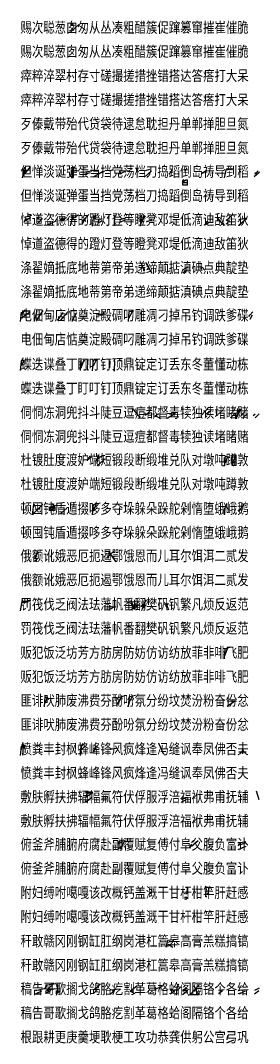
# Model space of a CAD drawing. Header units: millimetres. Extents: x 57484 to 62949, y 20083 to 192180.
# Drawn here: x 57484 to 60014, y 170702 to 181510 of the extents above; entities that cross this region are included whole.
import ezdxf

# ---------------------------------------------------------------- set-up
doc = ezdxf.new("R2010")
doc.units = ezdxf.units.MM
doc.header["$MEASUREMENT"] = 0
doc.layers.add('PenUp', color=1, linetype='Continuous')
doc.styles.add('border', font='simplex.shx', dxfattribs={"bigfont": 'border.shx'})
doc.styles.add('chin2', font='simplex.shx', dxfattribs={"bigfont": 'chin2.shx'})
doc.styles.add('gbk', font='simplex.shx', dxfattribs={"bigfont": 'gbk.shx'})
doc.dimstyles.get("Standard").update_dxf_attribs({"dimscale": 2, "dimtxt": 1, "dimasz": 1, "dimexe": 0.18, "dimexo": 0.0625, "dimgap": 0.9, "dimtad": 0, "dimtih": 1, "dimtoh": 1, "dimdec": 0, "dimzin": 12, "dimdsep": 46, "dimtxsty": 'chin2', "dimblk": 'OPEN', "dimcen": 1, "dimadec": 0, "dimazin": 3, "dimtfac": 1, "dimtdec": 0, "dimtofl": 0, "dimtmove": 0, "dimatfit": 3, "dimldrblk": 'OPEN', "dimfxl": 1, "dimtolj": 1, "dimtzin": 0, "dimarcsym": 0})

# ---------------------------------------------------------------- blocks, each defined once
blk = doc.blocks.new('_Open')
at = {"color": 0, "linetype": 'ByBlock', "lineweight": -2}
for p, q in [((-1, 0.2), (0, 0)), ((-1, -0.2), (0, 0)), ((0, 0), (-1, 0))]:
    blk.add_line(p, q, dxfattribs=at)
blk = doc.blocks.new('*D4')
at = {"color": 0, "lineweight": -2, "transparency": 16777216}
for p, q in [((58020, 179957), (58038, 179957)), ((58020, 179852), (58038, 179852)), ((58038, 179955), (58038, 179907)), ((58038, 179854), (58038, 179902))]:
    blk.add_line(p, q, dxfattribs=at)
at = {"layer": 'Defpoints', "color": 0, "transparency": 16777216}
for p in [(58019, 179957), (58019, 179852), (58038, 179852)]:
    blk.add_point(p, dxfattribs=at)
at = {"color": 0, "lineweight": -2, "transparency": 16777216, "xscale": 2, "yscale": 2, "zscale": 2}
for p, rotation in [((58038, 179957), 90), ((58038, 179852), 270)]:
    blk.add_blockref('_Open', p, dxfattribs=dict(at, rotation=rotation))
at = {"color": 0, "transparency": 16777216, "insert": (58038, 179905), "char_height": 2, "attachment_point": 5, "style": 'chin2'}
blk.add_mtext('\\A1;105', dxfattribs=at)
blk = doc.blocks.new('*D5')
at = {"color": 0, "lineweight": -2, "transparency": 16777216}
for p, q in [((58469, 179449), (58479, 179449)), ((58478, 179447), (58478, 179401)), ((58469, 179348), (58479, 179348)), ((58478, 179350), (58478, 179396))]:
    blk.add_line(p, q, dxfattribs=at)
at = {"layer": 'Defpoints', "color": 0, "transparency": 16777216}
for p in [(58469, 179449), (58469, 179348), (58478, 179348)]:
    blk.add_point(p, dxfattribs=at)
at = {"color": 0, "lineweight": -2, "transparency": 16777216, "xscale": 2, "yscale": 2, "zscale": 2}
for p, rotation in [((58478, 179449), 90), ((58478, 179348), 270)]:
    blk.add_blockref('_Open', p, dxfattribs=dict(at, rotation=rotation))
at = {"color": 0, "transparency": 16777216, "insert": (58478, 179398), "char_height": 2, "attachment_point": 5, "style": 'chin2'}
blk.add_mtext('\\A1;102', dxfattribs=at)
blk = doc.blocks.new('*D6')
at = {"color": 0, "lineweight": -2, "transparency": 16777216}
for p, q in [((58204, 177922), (58193, 177922)), ((58193, 177920), (58193, 177871)), ((58193, 177817), (58193, 177866)), ((58204, 177815), (58193, 177815))]:
    blk.add_line(p, q, dxfattribs=at)
at = {"layer": 'Defpoints', "color": 0, "transparency": 16777216}
for p in [(58204, 177922), (58193, 177815), (58204, 177815)]:
    blk.add_point(p, dxfattribs=at)
at = {"color": 0, "lineweight": -2, "transparency": 16777216, "xscale": 2, "yscale": 2, "zscale": 2}
for p, rotation in [((58193, 177922), 90), ((58193, 177815), 270)]:
    blk.add_blockref('_Open', p, dxfattribs=dict(at, rotation=rotation))
at = {"color": 0, "transparency": 16777216, "insert": (58193, 177869), "char_height": 2, "attachment_point": 5, "style": 'chin2'}
blk.add_mtext('\\A1;106', dxfattribs=at)
blk = doc.blocks.new('*D7')
at = {"color": 0, "lineweight": -2, "transparency": 16777216}
for p, q in [((58470, 177914), (58482, 177914)), ((58481, 177912), (58481, 177866)), ((58470, 177811), (58482, 177811)), ((58481, 177813), (58481, 177860))]:
    blk.add_line(p, q, dxfattribs=at)
at = {"layer": 'Defpoints', "color": 0, "transparency": 16777216}
for p in [(58470, 177914), (58470, 177811), (58481, 177811)]:
    blk.add_point(p, dxfattribs=at)
at = {"color": 0, "lineweight": -2, "transparency": 16777216, "xscale": 2, "yscale": 2, "zscale": 2}
for p, rotation in [((58481, 177914), 90), ((58481, 177811), 270)]:
    blk.add_blockref('_Open', p, dxfattribs=dict(at, rotation=rotation))
at = {"color": 0, "transparency": 16777216, "insert": (58481, 177863), "char_height": 2, "attachment_point": 5, "style": 'chin2'}
blk.add_mtext('\\A1;103', dxfattribs=at)
blk = doc.blocks.new('*D29')
at = {"color": 0, "lineweight": -2, "transparency": 16777216}
for p, q in [((59835, 173811), (59835, 173768)), ((59831, 173769), (59829, 173769)), ((59833, 173782), (59833, 173768)), ((59837, 173769), (59839, 173769))]:
    blk.add_line(p, q, dxfattribs=at)
at = {"layer": 'Defpoints', "color": 0, "transparency": 16777216}
for p in [(59835, 173811), (59833, 173782), (59833, 173769)]:
    blk.add_point(p, dxfattribs=at)
at = {"color": 0, "lineweight": -2, "transparency": 16777216, "xscale": 2, "yscale": 2, "zscale": 2}
blk.add_blockref('_Open', (59833, 173769), dxfattribs=at)
at = {"color": 0, "lineweight": -2, "transparency": 16777216, "xscale": 2, "yscale": 2, "zscale": 2, "rotation": 180}
blk.add_blockref('_Open', (59835, 173769), dxfattribs=at)
at = {"color": 0, "transparency": 16777216, "insert": (59827, 173769), "char_height": 2, "attachment_point": 5, "style": 'chin2'}
blk.add_mtext('\\A1;2', dxfattribs=at)
blk = doc.blocks.new('*D30')
at = {"color": 0, "lineweight": -2, "transparency": 16777216}
for p, q in [((58847, 172331), (58872, 172331)), ((58847, 172291), (58872, 172291)), ((58872, 172329), (58872, 172314)), ((58872, 172293), (58872, 172308))]:
    blk.add_line(p, q, dxfattribs=at)
at = {"layer": 'Defpoints', "color": 0, "transparency": 16777216}
for p in [(58847, 172331), (58847, 172291), (58872, 172291)]:
    blk.add_point(p, dxfattribs=at)
at = {"color": 0, "lineweight": -2, "transparency": 16777216, "xscale": 2, "yscale": 2, "zscale": 2}
for p, rotation in [((58872, 172331), 90), ((58872, 172291), 270)]:
    blk.add_blockref('_Open', p, dxfattribs=dict(at, rotation=rotation))
at = {"color": 0, "transparency": 16777216, "insert": (58872, 172311), "char_height": 2, "attachment_point": 5, "style": 'chin2'}
blk.add_mtext('\\A1;40', dxfattribs=at)
blk = doc.blocks.new('*D31')
at = {"color": 0, "lineweight": -2, "transparency": 16777216}
for p, q in [((59221, 172247), (59244, 172247)), ((59221, 172232), (59244, 172232)), ((59244, 172245), (59244, 172243)), ((59244, 172234), (59244, 172237))]:
    blk.add_line(p, q, dxfattribs=at)
at = {"layer": 'Defpoints', "color": 0, "transparency": 16777216}
for p in [(59221, 172247), (59221, 172232), (59244, 172232)]:
    blk.add_point(p, dxfattribs=at)
at = {"color": 0, "lineweight": -2, "transparency": 16777216, "xscale": 2, "yscale": 2, "zscale": 2}
for p, rotation in [((59244, 172247), 90), ((59244, 172232), 270)]:
    blk.add_blockref('_Open', p, dxfattribs=dict(at, rotation=rotation))
at = {"color": 0, "transparency": 16777216, "insert": (59244, 172240), "char_height": 2, "attachment_point": 5, "style": 'chin2'}
blk.add_mtext('\\A1;15', dxfattribs=at)
blk = doc.blocks.new('*D32')
at = {"color": 0, "lineweight": -2, "transparency": 16777216}
for p, q in [((59229, 172352), (59247, 172352)), ((59229, 172285), (59247, 172285)), ((59247, 172350), (59247, 172321)), ((59247, 172287), (59247, 172316))]:
    blk.add_line(p, q, dxfattribs=at)
at = {"layer": 'Defpoints', "color": 0, "transparency": 16777216}
for p in [(59229, 172352), (59229, 172285), (59247, 172285)]:
    blk.add_point(p, dxfattribs=at)
at = {"color": 0, "lineweight": -2, "transparency": 16777216, "xscale": 2, "yscale": 2, "zscale": 2}
for p, rotation in [((59247, 172352), 90), ((59247, 172285), 270)]:
    blk.add_blockref('_Open', p, dxfattribs=dict(at, rotation=rotation))
at = {"color": 0, "transparency": 16777216, "insert": (59247, 172318), "char_height": 2, "attachment_point": 5, "style": 'chin2'}
blk.add_mtext('\\A1;66', dxfattribs=at)
blk = doc.blocks.new('*D33')
at = {"color": 0, "lineweight": -2, "transparency": 16777216}
for p, q in [((59456, 172352), (59446, 172352)), ((59447, 172350), (59447, 172304)), ((59447, 172253), (59447, 172299)), ((59456, 172251), (59446, 172251))]:
    blk.add_line(p, q, dxfattribs=at)
at = {"layer": 'Defpoints', "color": 0, "transparency": 16777216}
for p in [(59456, 172352), (59447, 172251), (59456, 172251)]:
    blk.add_point(p, dxfattribs=at)
at = {"color": 0, "lineweight": -2, "transparency": 16777216, "xscale": 2, "yscale": 2, "zscale": 2}
for p, rotation in [((59447, 172352), 90), ((59447, 172251), 270)]:
    blk.add_blockref('_Open', p, dxfattribs=dict(at, rotation=rotation))
at = {"color": 0, "transparency": 16777216, "insert": (59447, 172302), "char_height": 2, "attachment_point": 5, "style": 'chin2'}
blk.add_mtext('\\A1;102', dxfattribs=at)
blk = doc.blocks.new('*D34')
at = {"color": 0, "lineweight": -2, "transparency": 16777216}
for p, q in [((59456, 172352), (59472, 172352)), ((59456, 172287), (59472, 172287)), ((59472, 172350), (59472, 172323)), ((59472, 172289), (59472, 172317))]:
    blk.add_line(p, q, dxfattribs=at)
at = {"layer": 'Defpoints', "color": 0, "transparency": 16777216}
for p in [(59456, 172352), (59456, 172287), (59472, 172287)]:
    blk.add_point(p, dxfattribs=at)
at = {"color": 0, "lineweight": -2, "transparency": 16777216, "xscale": 2, "yscale": 2, "zscale": 2}
for p, rotation in [((59472, 172352), 90), ((59472, 172287), 270)]:
    blk.add_blockref('_Open', p, dxfattribs=dict(at, rotation=rotation))
at = {"color": 0, "transparency": 16777216, "insert": (59472, 172320), "char_height": 2, "attachment_point": 5, "style": 'chin2'}
blk.add_mtext('\\A1;65', dxfattribs=at)
blk = doc.blocks.new('*D35')
at = {"color": 0, "lineweight": -2, "transparency": 16777216}
for p, q in [((58392, 170817), (58396, 170817)), ((58392, 170815), (58396, 170815)), ((58396, 170819), (58396, 170821)), ((58396, 170821), (58398, 170821)), ((58396, 170813), (58396, 170811))]:
    blk.add_line(p, q, dxfattribs=at)
at = {"layer": 'Defpoints', "color": 0, "transparency": 16777216}
for p in [(58391, 170817), (58391, 170815), (58396, 170817)]:
    blk.add_point(p, dxfattribs=at)
at = {"color": 0, "lineweight": -2, "transparency": 16777216, "xscale": 2, "yscale": 2, "zscale": 2}
for p, rotation in [((58396, 170817), 270), ((58396, 170815), 90)]:
    blk.add_blockref('_Open', p, dxfattribs=dict(at, rotation=rotation))
at = {"color": 0, "transparency": 16777216, "insert": (58400, 170821), "char_height": 2, "attachment_point": 5, "style": 'chin2'}
blk.add_mtext('\\A1;2', dxfattribs=at)
blk = doc.blocks.new('*D36')
at = {"color": 0, "lineweight": -2, "transparency": 16777216}
for p, q in [((58708, 179941), (58722, 179941)), ((58708, 179936), (58722, 179936)), ((58722, 179932), (58720, 179932)), ((58722, 179943), (58722, 179945)), ((58722, 179934), (58722, 179932))]:
    blk.add_line(p, q, dxfattribs=at)
at = {"layer": 'Defpoints', "color": 0, "transparency": 16777216}
for p in [(58708, 179941), (58708, 179936), (58722, 179936)]:
    blk.add_point(p, dxfattribs=at)
at = {"color": 0, "lineweight": -2, "transparency": 16777216, "xscale": 2, "yscale": 2, "zscale": 2}
for p, rotation in [((58722, 179941), 270), ((58722, 179936), 90)]:
    blk.add_blockref('_Open', p, dxfattribs=dict(at, rotation=rotation))
at = {"color": 0, "transparency": 16777216, "insert": (58718, 179932), "char_height": 2, "attachment_point": 5, "style": 'chin2'}
blk.add_mtext('\\A1;5', dxfattribs=at)

msp = doc.modelspace()

# ---------------------------------------------------------------- linework, layer by layer
for p, q in [((58013.6, 181385.2), (58101.9, 181467.1)), ((59197.1, 181449.4), (59244.1, 181435.1)), ((57529.9, 179889.3), (57590, 179961.9)), ((58032.2, 179851.9), (58012.2, 179865.9)), ((58103.1, 179918.4), (58031.8, 179928.4)), ((58032.2, 179867.5), (58032.2, 179851.9)), ((58147.1, 179884.3), (58225, 179904.5)), ((58307, 179918.3), (58255.6, 179915.3)), ((58255.6, 179858.8), (58352.3, 179915.3)), ((58466.2, 179930.4), (58424, 179917.4)), ((58533.1, 179889.2), (58594.1, 179917.4)), ((58850.1, 179935.3), (58804.1, 179922.4)), ((58804.1, 179861.5), (58870.6, 179922.7)), ((59092, 179928.4), (59055, 179887.4)), ((59242.1, 179943.4), (59220.1, 179913.4)), ((59455.1, 179924.4), (59404.1, 179893.4)), ((59643.8, 179846.1), (59664.1, 179942.2)), ((59664.1, 179942.2), (59742, 179942.2)), ((59955.2, 179862.3), (60013.8, 179911.6)), ((59998.1, 179921.1), (59965, 179885.8)), ((59989.1, 179897.1), (59965.1, 179897.1)), ((59197.9, 179799), (59215.1, 179799)), ((59213.8, 179826.9), (59198.2, 179820.8)), ((59198.2, 179820.8), (59198.2, 179774.2)), ((59198.2, 179774.2), (59252.7, 179774.2)), ((59233.3, 179799), (59253, 179799)), ((59252.7, 179822.1), (59233.4, 179822.1)), ((59252.7, 179774.2), (59252.7, 179822.1)), ((57537.1, 179395.4), (57592, 179431.2)), ((57909.1, 179404.5), (57974.1, 179429.5)), ((58014, 179341.3), (58043.1, 179458.5)), ((58043, 179421.9), (58097, 179458.4)), ((58137.2, 179358.3), (58178.1, 179429.8)), ((58260.2, 179418.6), (58288.8, 179449.7)), ((58407, 179418.5), (58427.5, 179449.6)), ((58766.1, 179367.3), (58794, 179451.3)), ((59794.7, 179347.8), (59879.3, 179420.1)), ((57663, 179362.1), (57718.9, 179417.5)), ((57859.6, 179391.1), (57768.1, 179345.7)), ((58305, 179373.6), (58347.2, 179398.2)), ((58529.3, 179377.3), (58597, 179402.5)), ((58874.9, 179405.2), (58815.2, 179377.4)), ((59451.1, 179357.5), (59482.3, 179382.3)), ((59660, 179359.3), (59696.8, 179395.4)), ((58796, 178856.9), (58764.6, 178941.6)), ((58876.7, 178835.4), (58810, 178951.5)), ((59064.2, 178862.6), (59036.9, 178855.3)), ((59202.7, 178843.5), (59248, 178876.5)), ((57662.2, 178350.5), (57724.2, 178445.8)), ((57496.1, 178367.3), (57579.2, 178428.1)), ((57875.2, 178340.5), (57935.3, 178424.5)), ((57977.1, 178424.5), (57907.4, 178343.3)), ((58032, 178333.3), (58080.1, 178425.5)), ((58298, 178401), (58355.1, 178401)), ((58362.1, 178429.3), (58362.1, 178411.3)), ((58636.1, 178372.3), (58669.1, 178436.4)), ((59915.1, 178355.4), (59939.1, 178398.4)), ((57494.1, 177873.4), (57528, 177911.4)), ((58125.1, 177839.4), (58157.1, 177925.9)), ((58256.3, 177862.4), (58287.9, 177926.2)), ((58431, 177840.3), (58434.2, 177914.5)), ((58529.1, 177918.4), (58552.1, 177923.4)), ((58749.8, 177314.5), (58670.9, 177415.5)), ((59448.4, 177355.4), (59503.4, 177393.1)), ((59780.1, 177326.4), (59809, 177410.2)), ((58800.1, 177344.4), (58856, 177364.4)), ((58902.1, 177321.4), (58943.9, 177359.3)), ((59035.2, 177308.2), (59109.1, 177354.4)), ((59706.3, 177311.7), (59753, 177357.2)), ((59834.9, 177308.7), (59880.1, 177351.5)), ((59966, 177310.2), (60011.2, 177353.5)), ((58236.7, 176896), (58187.1, 176862.4)), ((58296.8, 176805.3), (58368.3, 176873.4)), ((58296.9, 176829.2), (58306.1, 176921.4)), ((58306.1, 176890.5), (58362.4, 176918.2)), ((59654.4, 176837.7), (59677.4, 176906.5)), ((59725.1, 176807.4), (59761.6, 176920.2)), ((57625.3, 176304.1), (57722.1, 176399.4)), ((58256.1, 176334.3), (58284.9, 176395.5)), ((59796.1, 176320.4), (59852, 176399.5)), ((57863.2, 176384.4), (57799.2, 176368.8)), ((57799.2, 176333.5), (57849.4, 176368.8)), ((57910.2, 176300.9), (57974.1, 176356.4)), ((59653.7, 176379.2), (59688.1, 176343.4)), ((58428, 175861.7), (58403.4, 175832.7)), ((58419.9, 175863.5), (58472.3, 175899.6)), ((57632, 175799.3), (57663, 175822.3)), ((57505.9, 175365.2), (57592.8, 175390.2)), ((58419.2, 175282.6), (58474.1, 175314.5)), ((58657, 175288.3), (58730.2, 175334.3)), ((58690.9, 175387.5), (58690.9, 175288.3)), ((58769.8, 175290.8), (58807.9, 175328.3)), ((59024.3, 175313.3), (59051.1, 175354.2)), ((59650.2, 174809.4), (59674.7, 174873.4)), ((57745.2, 174302.5), (57775.8, 174366.2)), ((58505.1, 174281.5), (58565, 174374.2)), ((58636, 174303.4), (58664.9, 174369)), ((59671.1, 174266.5), (59747.1, 174319.4)), ((57485.1, 173746.4), (57496.4, 173842.5)), ((57491.1, 173809.1), (57510.3, 173870.5)), ((57496.4, 173842.5), (57491.1, 173809.1)), ((57510.3, 173870.5), (57510.3, 173748.5)), ((57518.1, 173845.5), (57527.8, 173818.4)), ((58129.1, 173804.5), (58165.1, 173842.4)), ((58257.1, 173784.4), (58285, 173850.4)), ((58257.3, 173774.8), (58290.1, 173844.5)), ((58499.1, 173818.4), (58430.1, 173806.4)), ((59002.1, 173754.8), (58947.1, 173871.1)), ((59795, 173782.3), (59871, 173782.3)), ((60010, 173274.9), (59983, 173366.1)), ((58245, 173356.3), (58173.9, 173356.3)), ((58176, 173254), (58236.1, 173300.4)), ((58185.1, 173315.7), (58230.1, 173338.5)), ((59186.1, 173250.7), (59242.1, 173281.4)), ((58522, 172815.5), (58567.1, 172835.4)), ((59292.1, 172787.4), (59362.8, 172848.4)), ((58514.2, 172757.4), (58571.3, 172798.5)), ((59787.3, 172751.9), (59871.9, 172785.3)), ((59798.3, 172800.7), (59858.9, 172818.4)), ((59040.1, 171773.1), (59102.3, 171788.1)), ((59046.1, 171733.4), (59093.1, 171748.4)), ((59281.1, 171219.3), (59376.1, 171321.4)), ((57642.8, 171225.2), (57711.9, 171257.1)), ((57765.2, 171242.5), (57811, 171265.5)), ((57881.1, 171243.2), (57909.1, 171261.4)), ((58262.1, 171234.6), (58292.9, 171267.4)), ((58437.9, 171227.3), (58483.2, 171265.2)), ((58646.1, 171253.4), (58693.1, 171231)), ((58907.3, 171277.6), (58980.4, 171305)), ((59067.1, 171227.4), (59114.1, 171260.3)), ((59142.1, 171261.5), (59180.1, 171302.2)), ((59198.1, 171220.5), (59244.1, 171253.5)), ((59281.1, 171219.3), (59376.3, 171219.3)), ((59376.3, 171219.3), (59356.3, 171233.3)), ((59578, 171229.4), (59621, 171262.3)), ((59800.2, 171227.3), (59866, 171260)), ((59960.7, 171227.5), (60005.4, 171260.3)), ((59668.9, 170710.6), (59743.1, 170739.4))]:
    msp.add_line(p, q)
for points in [[(59725.1, 176920.2), (59761.6, 176920.2), (59761.6, 176807.4), (59725.1, 176807.4)], [(57799.2, 176368.8), (57849.4, 176368.8), (57849.4, 176333.5), (57799.2, 176333.5)]]:
    msp.add_lwpolyline(points, close=True)
at = {"layer": 'PenUp'}
for p, q in [((58042.1, 181469.4), (58014, 181467.4)), ((58014, 181467.4), (58054.9, 181461.5)), ((57504.6, 179848.2), (57530.6, 179961.2)), ((58012.2, 179865.9), (58049.1, 179967.5)), ((57529.9, 179927.8), (57516.1, 179862.4)), ((58048, 179918.5), (58037.1, 179878.4)), ((58239.8, 179919.1), (58147.1, 179904.4)), ((58615.1, 179920.2), (58533.1, 179917.4)), ((58553.1, 179886.2), (58533.1, 179917.5)), ((59233.4, 179822.1), (59197.9, 179799)), ((59215.1, 179799), (59233.3, 179799)), ((57601.6, 179449.4), (57537.1, 179431.4)), ((57681.9, 179420.4), (57663.1, 179417.4)), ((57933.1, 179429.4), (57909.1, 179404.4)), ((58043.1, 179440.3), (58034.1, 179404.3)), ((58137.1, 179389.3), (58208.3, 179460.7)), ((58147.1, 179429.4), (58137.1, 179429.4)), ((58247, 179338.5), (58260.1, 179449.5)), ((58259.9, 179449.2), (58275.1, 179418.3)), ((58595.1, 179420.4), (58529.1, 179402.4)), ((58754.9, 179338.3), (58766.1, 179451.6)), ((58765.7, 179395.5), (58806, 179441.7)), ((59641, 179344.4), (59563.7, 179428)), ((59660.1, 179395.4), (59731.1, 179461.5)), ((59879.9, 179419.7), (59795.1, 179402.4)), ((57537.1, 179413.4), (57521.7, 179375.4)), ((57951.1, 179406.4), (57901.1, 179388.4)), ((58343.1, 179413.4), (58305.1, 179398.4)), ((58305.1, 179398.4), (58309, 179363.4)), ((59451.2, 179382.5), (59433, 179342.4)), ((59466.1, 179384.3), (59451.1, 179382.4)), ((59680, 179395.4), (59659.9, 179395.4)), ((59253, 178904.4), (59202.9, 178876.6)), ((59393.1, 178890.4), (59408.1, 178905.4)), ((59408.1, 178905.4), (59435.1, 178872.4)), ((57496.1, 178398.4), (57536.9, 178452.3)), ((57485, 178328.3), (57496.1, 178428.5)), ((57634, 178334), (57662.1, 178444.1)), ((58362.1, 178411.3), (58298, 178401)), ((58355.1, 178399.8), (58326.6, 178399.8)), ((58628.1, 178328.4), (58636.1, 178436.4)), ((58636.1, 178436.4), (58679.3, 178443.4)), ((59900.1, 178382.4), (59915.1, 178398.5)), ((59915.1, 178398.5), (59944, 178431.4)), ((57485, 177810.4), (57494, 177911.5)), ((57494, 177911.5), (57512.1, 177937.3)), ((58120.1, 177810.5), (58125.9, 177926.4)), ((58125, 177870.5), (58165.8, 177921.4)), ((58247, 177810.2), (58256.1, 177926.4)), ((58256.1, 177926.4), (58298.2, 177923.1)), ((59396, 177337.4), (59448.1, 177393.3)), ((59448.1, 177393.3), (59476.1, 177424.4)), ((59562.1, 177333.4), (59557.1, 177386.4)), ((59771.1, 177300.2), (59784.1, 177410.5)), ((59784.2, 177354.5), (59827.4, 177402.7)), ((58800.1, 177364.4), (58806, 177336.5)), ((58885, 177349.4), (58902.1, 177359.4)), ((58902.1, 177341.3), (58965.2, 177305.3)), ((59128.9, 177362.3), (59035.1, 177354.4)), ((59689.1, 177349.4), (59706.1, 177357.4)), ((59817.1, 177338.3), (59835.1, 177351.4)), ((59945.9, 177338), (59966.1, 177353.4)), ((58217.1, 176906.1), (58187.1, 176862.4)), ((59644, 176800.3), (59653.8, 176906.3)), ((59653.8, 176906.3), (59690.1, 176898.4)), ((57611.7, 176286.5), (57625.1, 176399.4)), ((57625.1, 176399.4), (57639.1, 176375.4)), ((57849.4, 176368.8), (57824.7, 176407.3)), ((58246.9, 176287), (58256.1, 176396.1)), ((58256.1, 176396.1), (58327.1, 176413.4)), ((59653.7, 176379.2), (59671.9, 176409.2)), ((57937.1, 176359.4), (57910.1, 176356.4)), ((59644, 176286.6), (59653.7, 176379.2)), ((57632.1, 175822.4), (57675.1, 175898.4)), ((58498.1, 175792.4), (58420.1, 175899.4)), ((58420.3, 175881.3), (58428, 175861.7)), ((57677.1, 175825.4), (57632.1, 175822.4)), ((57484.4, 175273.9), (57505.7, 175390.5)), ((57565.1, 175365.3), (57510.9, 175357.4)), ((58496.7, 175311.4), (58419.1, 175314.4)), ((58690.9, 175288.3), (58657.1, 175380.4)), ((58751.1, 175331.4), (58657.1, 175334.4)), ((58817.1, 175333.4), (58770.1, 175328.4)), ((58770.2, 175310.3), (58819.1, 175386.5)), ((59010, 175336.2), (59024.1, 175354.4)), ((59024.1, 175354.4), (59049, 175282.4)), ((59650.1, 174873.1), (59709.1, 174891.3)), ((59643.9, 174764.4), (59650.1, 174873.1)), ((57739.1, 174258.5), (57744.9, 174366.5)), ((57744.9, 174366.5), (57783.1, 174340.4)), ((58509.1, 174353.5), (58582.1, 174376.4)), ((58628, 174258.3), (58636.3, 174369)), ((58636.3, 174369), (58700.2, 174382.3)), ((59769.1, 174314.4), (59671.1, 174319.4)), ((57510.3, 173748.5), (57518.1, 173845.5)), ((57527.8, 173818.4), (57530.1, 173857.4)), ((58120, 173746.4), (58129, 173842.4)), ((58129, 173842.4), (58147, 173870.4)), ((58185, 173338.4), (58176.1, 173300.4)), ((58245, 173356.3), (58185, 173338.4)), ((59256, 173299.2), (59186, 173281.5)), ((58522.1, 172835.4), (58514.1, 172798.2)), ((58577.8, 172851.6), (58522.1, 172835.4)), ((58543.4, 172757.7), (58590.2, 172846.3)), ((59315, 172846.2), (59292.1, 172825.4)), ((59868, 172831.4), (59798.1, 172818.4)), ((59292.1, 172807.4), (59267.9, 172769.5)), ((59798.1, 172818.4), (59787, 172785.5)), ((59039.9, 171788.5), (59024.1, 171719.4)), ((59130, 171800.4), (59039.9, 171788.5)), ((59098, 171717.4), (59046.1, 171748.4)), ((57764, 171318.5), (57740.1, 171280.4)), ((57860, 171333.4), (57764, 171318.5)), ((57765, 171265.8), (57834, 171331.3)), ((57880.8, 171311.4), (57871.2, 171327.3)), ((58262.1, 171267.4), (58331.1, 171333.4)), ((58646.1, 171253.4), (58719.2, 171314.6)), ((59142, 171302.3), (59161.1, 171332.4)), ((59356.3, 171233.3), (59323.1, 171312.4)), ((57735.9, 171278.5), (57643, 171257.6)), ((57864, 171280.4), (57765, 171265.8)), ((57866, 171212.4), (57880.8, 171261.3)), ((57880.8, 171261.3), (57880.8, 171311.4)), ((58296, 171288.5), (58262.1, 171267.4)), ((58499, 171273.4), (58438.1, 171265.4)), ((58673.1, 171253.4), (58646.1, 171253.4)), ((58907.1, 171293.3), (58920.1, 171275.5)), ((59131, 171265.4), (59067.1, 171260.5)), ((59136, 171212.4), (59142, 171302.3)), ((59241.2, 171279.4), (59198.1, 171253.4)), ((59263, 171212.4), (59281.1, 171219.3)), ((59638, 171270.4), (59577.8, 171262.2)), ((59892.9, 171268.3), (59799.7, 171260.4)), ((60008.9, 171285.4), (59960.5, 171260.3)), ((59673.7, 170785.3), (59668.7, 170739.4))]:
    msp.add_line(p, q, dxfattribs=at)

# ---------------------------------------------------------------- texts
at = {"color": 4, "style": 'border'}
for s, p in [('赐次聪葱囱匆从丛凑粗醋簇促蹿篡窜摧崔催脆', (57485.1, 181368.4)), ('瘁粹淬翠村存寸磋撮搓措挫错搭达答瘩打大呆', (57485.1, 180858.4)), ('歹傣戴带殆代贷袋待逮怠耽担丹单郸掸胆旦氮', (57485.1, 180350.4)), ('但惮淡诞弹蛋当挡党荡档刀捣蹈倒岛祷导到稻', (57485.1, 179846.4)), ('悼道盗德得的蹬灯登等瞪凳邓堤低滴迪敌笛狄', (57485.1, 179338.4)), ('涤翟嫡抵底地蒂第帝弟递缔颠掂滇碘点典靛垫', (57485.1, 178830.4)), ('电佃甸店惦奠淀殿碉叼雕凋刁掉吊钓调跌爹碟', (57485.1, 178328.4)), ('蝶迭谍叠丁盯叮钉顶鼎锭定订丢东冬董懂动栋', (57485.1, 177810.4)), ('侗恫冻洞兜抖斗陡豆逗痘都督毒犊独读堵睹赌', (57485.1, 177300.4)), ('杜镀肚度渡妒端短锻段断缎堆兑队对墩吨蹲敦', (57485.1, 176800.4)), ('顿囤钝盾遁掇哆多夺垛躲朵跺舵剁惰堕蛾峨鹅', (57485.1, 176286.4)), ('俄额讹娥恶厄扼遏鄂饿恩而儿耳尔饵洱二贰发', (57485.1, 175786.4)), ('罚筏伐乏阀法珐藩帆番翻樊矾钒繁凡烦反返范', (57485.1, 175274.4)), ('贩犯饭泛坊芳方肪房防妨仿访纺放菲非啡飞肥', (57485.1, 174764.4)), ('匪诽吠肺废沸费芬酚吩氛分纷坟焚汾粉奋份忿', (57485.1, 174258.4)), ('愤粪丰封枫蜂峰锋风疯烽逢冯缝讽奉凤佛否夫', (57485.1, 173746.4)), ('敷肤孵扶拂辐幅氟符伏俘服浮涪福袱弗甫抚辅', (57485.1, 173240.4)), ('俯釜斧脯腑府腐赴副覆赋复傅付阜父腹负富讣', (57485.1, 172738.4)), ('附妇缚咐噶嘎该改概钙盖溉干甘杆柑竿肝赶感', (57485.1, 172228.4)), ('秆敢赣冈刚钢缸肛纲岗港杠篙皋高膏羔糕搞镐', (57485.1, 171716.4)), ('稿告哥歌搁戈鸽胳疙割革葛格蛤阁隔铬个各给', (57485.1, 171212.4)), ('根跟耕更庚羹埂耿梗工攻功恭龚供躬公宫弓巩', (57485.1, 170702.4))]:
    msp.add_text(s, height=127, dxfattribs=at).set_placement(p)
at = {"color": 2, "style": 'gbk'}
for s, p in [('赐次聪葱囱匆从丛凑粗醋簇促蹿篡窜摧崔催脆', (57485.1, 181114.4)), ('瘁粹淬翠村存寸磋撮搓措挫错搭达答瘩打大呆', (57485.1, 180604.4)), ('歹傣戴带殆代贷袋待逮怠耽担丹单郸掸胆旦氮', (57485.1, 180096.4)), ('但惮淡诞弹蛋当挡党荡档刀捣蹈倒岛祷导到稻', (57485.1, 179592.4)), ('悼道盗德得的蹬灯登等瞪凳邓堤低滴迪敌笛狄', (57485.1, 179084.4)), ('涤翟嫡抵底地蒂第帝弟递缔颠掂滇碘点典靛垫', (57485.1, 178576.4)), ('电佃甸店惦奠淀殿碉叼雕凋刁掉吊钓调跌爹碟', (57485.1, 178074.4)), ('蝶迭谍叠丁盯叮钉顶鼎锭定订丢东冬董懂动栋', (57485.1, 177556.4)), ('侗恫冻洞兜抖斗陡豆逗痘都督毒犊独读堵睹赌', (57485.1, 177046.4)), ('杜镀肚度渡妒端短锻段断缎堆兑队对墩吨蹲敦', (57485.1, 176546.4)), ('顿囤钝盾遁掇哆多夺垛躲朵跺舵剁惰堕蛾峨鹅', (57485.1, 176032.4)), ('俄额讹娥恶厄扼遏鄂饿恩而儿耳尔饵洱二贰发', (57485.1, 175532.4)), ('罚筏伐乏阀法珐藩帆番翻樊矾钒繁凡烦反返范', (57485.1, 175020.4)), ('贩犯饭泛坊芳方肪房防妨仿访纺放菲非啡飞肥', (57485.1, 174510.4)), ('匪诽吠肺废沸费芬酚吩氛分纷坟焚汾粉奋份忿', (57485.1, 174004.4)), ('愤粪丰封枫蜂峰锋风疯烽逢冯缝讽奉凤佛否夫', (57485.1, 173492.4)), ('敷肤孵扶拂辐幅氟符伏俘服浮涪福袱弗甫抚辅', (57485.1, 172986.4)), ('俯釜斧脯腑府腐赴副覆赋复傅付阜父腹负富讣', (57485.1, 172484.4)), ('附妇缚咐噶嘎该改概钙盖溉干甘杆柑竿肝赶感', (57485.1, 171974.4)), ('秆敢赣冈刚钢缸肛纲岗港杠篙皋高膏羔糕搞镐', (57485.1, 171462.4)), ('稿告哥歌搁戈鸽胳疙割革葛格蛤阁隔铬个各给', (57485.1, 170958.4))]:
    msp.add_text(s, height=127, dxfattribs=at).set_placement(p)

# ---------------------------------------------------------------- dimensions: what is measured, and where the dimension line sits
for base, p1, p2, picture, middle in [((58037.5, 179851.9), (58019.5, 179957.2), (58019.5, 179851.9), '*D4', (58037.5, 179904.5)), ((58722, 179935.9), (58708.1, 179941.2), (58708.1, 179935.9), '*D36', (58717.5, 179931.9)), ((58478.4, 179347.5), (58469.2, 179449.3), (58469.2, 179347.5), '*D5', (58478.4, 179398.4)), ((58193.1, 177815.5), (58204.2, 177921.6), (58204.2, 177815.5), '*D6', (58193.1, 177868.6)), ((58481.4, 177811.3), (58470.3, 177914.3), (58470.3, 177811.3), '*D7', (58481.4, 177862.8)), ((58872, 172291.3), (58847.1, 172331.1), (58847.1, 172291.3), '*D30', (58872, 172311.2)), ((59246.6, 172285.2), (59229.3, 172351.6), (59229.3, 172285.2), '*D32', (59246.6, 172318.4)), ((59446.8, 172250.7), (59456.3, 172352.3), (59456.3, 172250.7), '*D33', (59446.8, 172301.5)), ((59471.8, 172287.2), (59456.2, 172352.3), (59456.2, 172287.2), '*D34', (59471.8, 172319.7)), ((59244.1, 172232.4), (59221, 172247.2), (59221, 172232.4), '*D31', (59244.1, 172239.8)), ((58395.6, 170817.4), (58391.4, 170815.1), (58391.4, 170817.4), '*D35', (58400, 170821.4))]:
    dim = msp.add_linear_dim(base=base, p1=p1, p2=p2, angle=90, dimstyle='Standard')
    dim.commit()
    dim.dimension.update_dxf_attribs({"geometry": picture, "text_midpoint": middle})
dim = msp.add_linear_dim(base=(59833, 173768.7), p1=(59834.9, 173810.9), p2=(59833, 173782.3), dimstyle='Standard')
dim.commit()
dim.dimension.update_dxf_attribs({"geometry": '*D29', "text_midpoint": (59826.5, 173768.7)})

doc.saveas('drawing.dxf')
